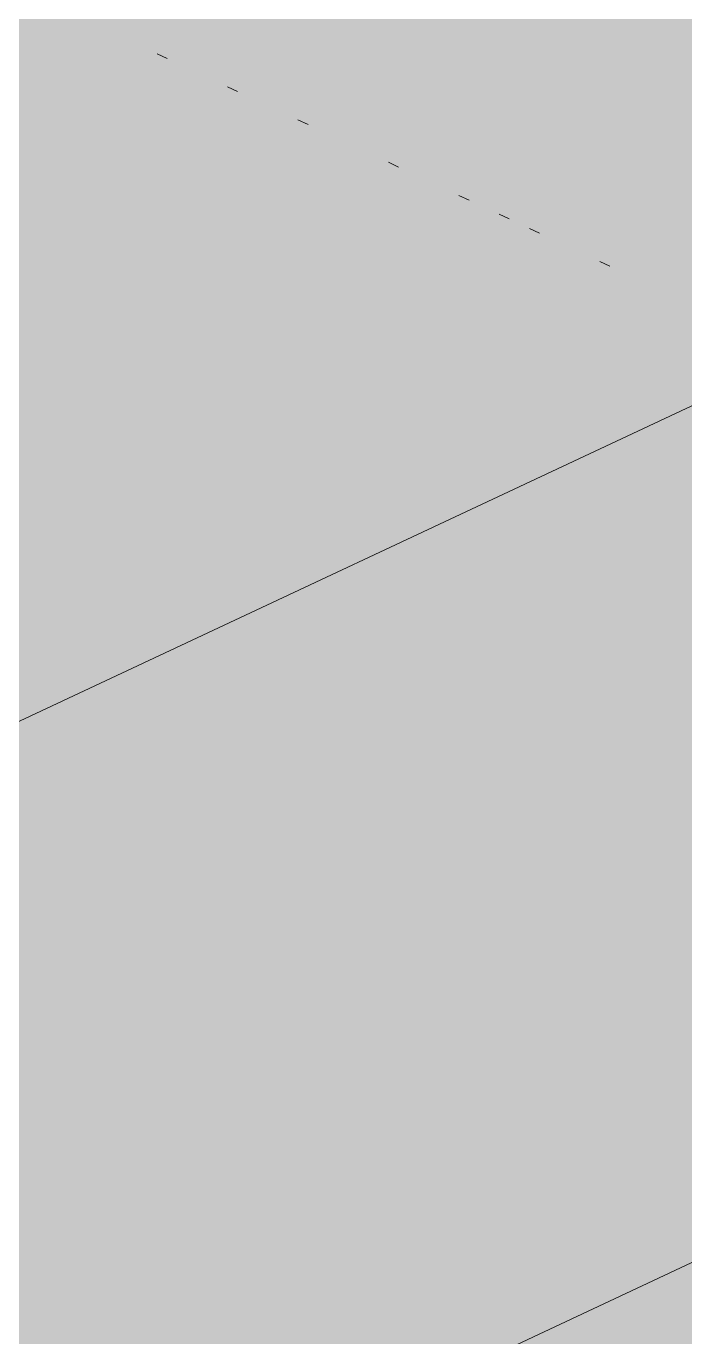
# Model space of a CAD drawing. Header units: millimetres. Extents: x 5 to 1315, y 5 to 292.
# Drawn here: x 1217.435 to 1219.93, y 85.265 to 90.233 of the extents above; entities that cross this region are included whole.
import ezdxf

# ---------------------------------------------------------------- set-up
doc = ezdxf.new("R2010")
doc.units = ezdxf.units.MM
doc.layers.add('EXISTING', color=7, linetype='Continuous')
doc.layers.add('IMAGES', color=7, linetype='Continuous')

# ---------------------------------------------------------------- blocks, each defined once
blk = doc.blocks.new('SHEET_03')
at = {"layer": 'EXISTING', "color": 250, "lineweight": 9}
for p, q in [((263.2288, 58.9151), (329.7311, 90.136)), ((317.9307, 90.1289), (317.9688, 90.111)), ((318.1975, 90.0036), (318.2357, 89.9857)), ((318.4644, 89.8783), (318.5025, 89.8604)), ((318.8075, 89.7173), (318.8456, 89.6994)), ((319.0744, 89.592), (319.1125, 89.5741)), ((319.2269, 89.5204), (319.265, 89.5025)), ((319.3413, 89.4667), (319.3794, 89.4488)), ((319.6081, 89.3414), (319.6463, 89.3235)), ((310.9569, 84.5696), (320.4349, 89.0192))]:
    blk.add_line(p, q, dxfattribs=at)
at = {"layer": 'IMAGES', "color": 7}
for points in [[(317.3764, 90.2302), (317.4727, 90.2302), (317.3764, 90.3266), (317.4727, 90.3266)], [(317.4727, 90.2302), (317.5691, 90.2302), (317.4727, 90.3266), (317.5691, 90.3266)], [(317.5691, 90.2302), (317.8582, 90.2302), (317.5691, 90.3266), (317.8582, 90.3266)], [(317.8582, 90.2302), (317.9545, 90.2302), (317.8582, 90.3266), (317.9545, 90.3266)], [(317.9545, 90.2302), (318.0509, 90.2302), (317.9545, 90.3266), (318.0509, 90.3266)], [(318.0509, 90.2302), (318.1473, 90.2302), (318.0509, 90.3266), (318.1473, 90.3266)], [(318.1473, 90.2302), (318.2436, 90.2302), (318.1473, 90.3266), (318.2436, 90.3266)], [(318.2436, 90.2302), (324.1218, 90.2302), (318.2436, 90.3266), (324.1218, 90.3266)], [(317.28, 90.1338), (317.4727, 90.1338), (317.28, 90.2302), (317.4727, 90.2302)], [(317.4727, 90.1338), (317.5691, 90.1338), (317.4727, 90.2302), (317.5691, 90.2302)], [(317.5691, 90.1338), (317.6655, 90.1338), (317.5691, 90.2302), (317.6655, 90.2302)], [(317.6655, 90.1338), (317.7618, 90.1338), (317.6655, 90.2302), (317.7618, 90.2302)], [(317.7618, 90.1338), (317.9545, 90.1338), (317.7618, 90.2302), (317.9545, 90.2302)], [(317.9545, 90.1338), (318.1473, 90.1338), (317.9545, 90.2302), (318.1473, 90.2302)], [(318.1473, 90.1338), (318.2436, 90.1338), (318.1473, 90.2302), (318.2436, 90.2302)], [(318.2436, 90.1338), (318.4364, 90.1338), (318.2436, 90.2302), (318.4364, 90.2302)], [(318.4364, 90.1338), (324.3145, 90.1338), (318.4364, 90.2302), (324.3145, 90.2302)], [(315.16, 90.0374), (317.4727, 90.0374), (315.16, 90.1338), (317.4727, 90.1338)], [(317.4727, 90.0374), (317.5691, 90.0374), (317.4727, 90.1338), (317.5691, 90.1338)], [(317.5691, 90.0374), (317.7618, 90.0374), (317.5691, 90.1338), (317.7618, 90.1338)], [(317.7618, 90.0374), (317.8582, 90.0374), (317.7618, 90.1338), (317.8582, 90.1338)], [(317.8582, 90.0374), (317.9545, 90.0374), (317.8582, 90.1338), (317.9545, 90.1338)], [(317.9545, 90.0374), (318.2436, 90.0374), (317.9545, 90.1338), (318.2436, 90.1338)], [(318.2436, 90.0374), (318.34, 90.0374), (318.2436, 90.1338), (318.34, 90.1338)], [(318.34, 90.0374), (318.4364, 90.0374), (318.34, 90.1338), (318.4364, 90.1338)], [(318.4364, 90.0374), (318.5327, 90.0374), (318.4364, 90.1338), (318.5327, 90.1338)], [(318.5327, 90.0374), (318.7255, 90.0374), (318.5327, 90.1338), (318.7255, 90.1338)], [(318.7255, 90.0374), (324.7, 90.0374), (318.7255, 90.1338), (324.7, 90.1338)], [(315.4491, 89.941), (317.7618, 89.941), (315.4491, 90.0374), (317.7618, 90.0374)], [(317.7618, 89.941), (317.8582, 89.941), (317.7618, 90.0374), (317.8582, 90.0374)], [(317.8582, 89.941), (317.9545, 89.941), (317.8582, 90.0374), (317.9545, 90.0374)], [(317.9545, 89.941), (318.0509, 89.941), (317.9545, 90.0374), (318.0509, 90.0374)], [(318.0509, 89.941), (318.1473, 89.941), (318.0509, 90.0374), (318.1473, 90.0374)], [(318.1473, 89.941), (318.4364, 89.941), (318.1473, 90.0374), (318.4364, 90.0374)], [(318.4364, 89.941), (318.5327, 89.941), (318.4364, 90.0374), (318.5327, 90.0374)], [(318.5327, 89.941), (318.6291, 89.941), (318.5327, 90.0374), (318.6291, 90.0374)], [(318.6291, 89.941), (318.7255, 89.941), (318.6291, 90.0374), (318.7255, 90.0374)], [(318.7255, 89.941), (318.8218, 89.941), (318.7255, 90.0374), (318.8218, 90.0374)], [(318.8218, 89.941), (318.9182, 89.941), (318.8218, 90.0374), (318.9182, 90.0374)], [(318.9182, 89.941), (324.7964, 89.941), (318.9182, 90.0374), (324.7964, 90.0374)], [(315.5455, 89.8446), (317.8582, 89.8446), (315.5455, 89.941), (317.8582, 89.941)], [(317.8582, 89.8446), (317.9545, 89.8446), (317.8582, 89.941), (317.9545, 89.941)], [(317.9545, 89.8446), (318.1473, 89.8446), (317.9545, 89.941), (318.1473, 89.941)], [(318.1473, 89.8446), (318.2436, 89.8446), (318.1473, 89.941), (318.2436, 89.941)], [(318.2436, 89.8446), (318.34, 89.8446), (318.2436, 89.941), (318.34, 89.941)], [(318.34, 89.8446), (318.6291, 89.8446), (318.34, 89.941), (318.6291, 89.941)], [(318.6291, 89.8446), (318.7255, 89.8446), (318.6291, 89.941), (318.7255, 89.941)], [(318.7255, 89.8446), (318.8218, 89.8446), (318.7255, 89.941), (318.8218, 89.941)], [(318.8218, 89.8446), (318.9182, 89.8446), (318.8218, 89.941), (318.9182, 89.941)], [(318.9182, 89.8446), (319.0145, 89.8446), (318.9182, 89.941), (319.0145, 89.941)], [(319.0145, 89.8446), (319.1109, 89.8446), (319.0145, 89.941), (319.1109, 89.941)], [(319.1109, 89.8446), (324.8927, 89.8446), (319.1109, 89.941), (324.8927, 89.941)], [(315.7382, 89.7482), (318.1473, 89.7482), (315.7382, 89.8446), (318.1473, 89.8446)], [(318.1473, 89.7482), (318.2436, 89.7482), (318.1473, 89.8446), (318.2436, 89.8446)], [(318.2436, 89.7482), (318.34, 89.7482), (318.2436, 89.8446), (318.34, 89.8446)], [(318.34, 89.7482), (318.4364, 89.7482), (318.34, 89.8446), (318.4364, 89.8446)], [(318.4364, 89.7482), (318.5327, 89.7482), (318.4364, 89.8446), (318.5327, 89.8446)], [(318.5327, 89.7482), (318.6291, 89.7482), (318.5327, 89.8446), (318.6291, 89.8446)], [(318.6291, 89.7482), (318.8218, 89.7482), (318.6291, 89.8446), (318.8218, 89.8446)], [(318.8218, 89.7482), (318.9182, 89.7482), (318.8218, 89.8446), (318.9182, 89.8446)], [(318.9182, 89.7482), (319.0145, 89.7482), (318.9182, 89.8446), (319.0145, 89.8446)], [(319.0145, 89.7482), (319.1109, 89.7482), (319.0145, 89.8446), (319.1109, 89.8446)], [(319.1109, 89.7482), (319.3036, 89.7482), (319.1109, 89.8446), (319.3036, 89.8446)], [(319.3036, 89.7482), (319.4, 89.7482), (319.3036, 89.8446), (319.4, 89.8446)], [(319.4, 89.7482), (325.3745, 89.7482), (319.4, 89.8446), (325.3745, 89.8446)], [(316.0273, 89.6518), (318.2436, 89.6518), (316.0273, 89.7482), (318.2436, 89.7482)], [(318.2436, 89.6518), (318.34, 89.6518), (318.2436, 89.7482), (318.34, 89.7482)], [(318.34, 89.6518), (318.4364, 89.6518), (318.34, 89.7482), (318.4364, 89.7482)], [(318.4364, 89.6518), (318.6291, 89.6518), (318.4364, 89.7482), (318.6291, 89.7482)], [(318.6291, 89.6518), (318.7255, 89.6518), (318.6291, 89.7482), (318.7255, 89.7482)], [(318.7255, 89.6518), (318.8218, 89.6518), (318.7255, 89.7482), (318.8218, 89.7482)], [(318.8218, 89.6518), (319.1109, 89.6518), (318.8218, 89.7482), (319.1109, 89.7482)], [(319.1109, 89.6518), (319.3036, 89.6518), (319.1109, 89.7482), (319.3036, 89.7482)], [(319.3036, 89.6518), (319.4, 89.6518), (319.3036, 89.7482), (319.4, 89.7482)], [(319.4, 89.6518), (319.4964, 89.6518), (319.4, 89.7482), (319.4964, 89.7482)], [(319.4964, 89.6518), (325.4709, 89.6518), (319.4964, 89.7482), (325.4709, 89.7482)], [(316.22, 89.5554), (318.6291, 89.5554), (316.22, 89.6518), (318.6291, 89.6518)], [(318.6291, 89.5554), (318.7255, 89.5554), (318.6291, 89.6518), (318.7255, 89.6518)], [(318.7255, 89.5554), (318.8218, 89.5554), (318.7255, 89.6518), (318.8218, 89.6518)], [(318.8218, 89.5554), (318.9182, 89.5554), (318.8218, 89.6518), (318.9182, 89.6518)], [(318.9182, 89.5554), (319.3036, 89.5554), (318.9182, 89.6518), (319.3036, 89.6518)], [(319.3036, 89.5554), (319.4, 89.5554), (319.3036, 89.6518), (319.4, 89.6518)], [(319.4, 89.5554), (319.4964, 89.5554), (319.4, 89.6518), (319.4964, 89.6518)], [(319.4964, 89.5554), (319.5927, 89.5554), (319.4964, 89.6518), (319.5927, 89.6518)], [(319.5927, 89.5554), (319.6891, 89.5554), (319.5927, 89.6518), (319.6891, 89.6518)], [(319.6891, 89.5554), (319.7855, 89.5554), (319.6891, 89.6518), (319.7855, 89.6518)], [(319.7855, 89.5554), (325.9527, 89.5554), (319.7855, 89.6518), (325.9527, 89.6518)], [(316.3164, 89.4589), (318.7255, 89.4589), (316.3164, 89.5554), (318.7255, 89.5554)], [(318.7255, 89.4589), (318.9182, 89.4589), (318.7255, 89.5554), (318.9182, 89.5554)], [(318.9182, 89.4589), (319.0145, 89.4589), (318.9182, 89.5554), (319.0145, 89.5554)], [(319.0145, 89.4589), (319.1109, 89.4589), (319.0145, 89.5554), (319.1109, 89.5554)], [(319.1109, 89.4589), (319.2073, 89.4589), (319.1109, 89.5554), (319.2073, 89.5554)], [(319.2073, 89.4589), (319.4964, 89.4589), (319.2073, 89.5554), (319.4964, 89.5554)], [(319.4964, 89.4589), (319.5927, 89.4589), (319.4964, 89.5554), (319.5927, 89.5554)], [(319.5927, 89.4589), (319.6891, 89.4589), (319.5927, 89.5554), (319.6891, 89.5554)], [(319.6891, 89.4589), (319.7855, 89.4589), (319.6891, 89.5554), (319.7855, 89.5554)], [(319.7855, 89.4589), (319.8818, 89.4589), (319.7855, 89.5554), (319.8818, 89.5554)], [(319.8818, 89.4589), (325.8564, 89.4589), (319.8818, 89.5554), (325.8564, 89.5554)], [(316.7018, 89.3625), (318.9182, 89.3625), (316.7018, 89.4589), (318.9182, 89.4589)], [(318.9182, 89.3625), (319.0145, 89.3625), (318.9182, 89.4589), (319.0145, 89.4589)], [(319.0145, 89.3625), (319.1109, 89.3625), (319.0145, 89.4589), (319.1109, 89.4589)], [(319.1109, 89.3625), (319.2073, 89.3625), (319.1109, 89.4589), (319.2073, 89.4589)], [(319.2073, 89.3625), (319.3036, 89.3625), (319.2073, 89.4589), (319.3036, 89.4589)], [(319.3036, 89.3625), (319.4, 89.3625), (319.3036, 89.4589), (319.4, 89.4589)], [(319.4, 89.3625), (319.6891, 89.3625), (319.4, 89.4589), (319.6891, 89.4589)], [(319.6891, 89.3625), (319.7855, 89.3625), (319.6891, 89.4589), (319.7855, 89.4589)], [(319.7855, 89.3625), (319.8818, 89.3625), (319.7855, 89.4589), (319.8818, 89.4589)], [(319.8818, 89.3625), (320.0745, 89.3625), (319.8818, 89.4589), (320.0745, 89.4589)], [(316.7018, 89.2661), (319.1109, 89.2661), (316.7018, 89.3625), (319.1109, 89.3625)], [(319.1109, 89.2661), (319.3036, 89.2661), (319.1109, 89.3625), (319.3036, 89.3625)], [(319.3036, 89.2661), (319.4, 89.2661), (319.3036, 89.3625), (319.4, 89.3625)], [(319.4, 89.2661), (319.4964, 89.2661), (319.4, 89.3625), (319.4964, 89.3625)], [(319.4964, 89.2661), (319.5927, 89.2661), (319.4964, 89.3625), (319.5927, 89.3625)], [(319.5927, 89.2661), (319.8818, 89.2661), (319.5927, 89.3625), (319.8818, 89.3625)], [(319.8818, 89.2661), (319.9782, 89.2661), (319.8818, 89.3625), (319.9782, 89.3625)], [(317.0873, 89.1697), (319.3036, 89.1697), (317.0873, 89.2661), (319.3036, 89.2661)], [(319.3036, 89.1697), (319.4964, 89.1697), (319.3036, 89.2661), (319.4964, 89.2661)], [(319.4964, 89.1697), (319.5927, 89.1697), (319.4964, 89.2661), (319.5927, 89.2661)], [(319.5927, 89.1697), (319.7855, 89.1697), (319.5927, 89.2661), (319.7855, 89.2661)], [(319.7855, 89.1697), (320.0745, 89.1697), (319.7855, 89.2661), (320.0745, 89.2661)], [(317.3764, 89.0733), (319.4964, 89.0733), (317.3764, 89.1697), (319.4964, 89.1697)], [(319.4964, 89.0733), (319.5927, 89.0733), (319.4964, 89.1697), (319.5927, 89.1697)], [(319.5927, 89.0733), (319.7855, 89.0733), (319.5927, 89.1697), (319.7855, 89.1697)], [(319.7855, 89.0733), (319.8818, 89.0733), (319.7855, 89.1697), (319.8818, 89.1697)], [(319.8818, 89.0733), (319.9782, 89.0733), (319.8818, 89.1697), (319.9782, 89.1697)], [(317.3764, 88.8805), (317.4727, 88.8805), (317.3764, 89.0733), (317.4727, 89.0733)], [(317.4727, 88.9769), (319.7855, 88.9769), (317.4727, 89.0733), (319.7855, 89.0733)], [(319.7855, 88.9769), (319.8818, 88.9769), (319.7855, 89.0733), (319.8818, 89.0733)], [(319.8818, 88.9769), (319.9782, 88.9769), (319.8818, 89.0733), (319.9782, 89.0733)], [(317.4727, 88.8805), (319.5927, 88.8805), (317.4727, 88.9769), (319.5927, 88.9769)], [(319.5927, 88.8805), (319.7855, 88.8805), (319.5927, 88.9769), (319.7855, 88.9769)], [(319.7855, 88.8805), (319.8818, 88.8805), (319.7855, 88.9769), (319.8818, 88.9769)], [(319.8818, 88.8805), (319.9782, 88.8805), (319.8818, 88.9769), (319.9782, 88.9769)], [(317.3764, 88.7841), (317.7618, 88.7841), (317.3764, 88.8805), (317.7618, 88.8805)], [(317.7618, 88.7841), (317.8582, 88.7841), (317.7618, 88.8805), (317.8582, 88.8805)], [(317.8582, 88.7841), (319.4964, 88.7841), (317.8582, 88.8805), (319.4964, 88.8805)], [(319.4964, 88.7841), (319.5927, 88.7841), (319.4964, 88.8805), (319.5927, 88.8805)], [(319.5927, 88.7841), (319.6891, 88.7841), (319.5927, 88.8805), (319.6891, 88.8805)], [(319.6891, 88.7841), (319.7855, 88.7841), (319.6891, 88.8805), (319.7855, 88.8805)], [(319.7855, 88.7841), (319.8818, 88.7841), (319.7855, 88.8805), (319.8818, 88.8805)], [(319.8818, 88.7841), (320.0745, 88.7841), (319.8818, 88.8805), (320.0745, 88.8805)], [(314.7745, 88.6877), (317.6655, 88.6877), (314.7745, 88.7841), (317.6655, 88.7841)], [(317.6655, 88.5913), (317.7618, 88.5913), (317.6655, 88.7841), (317.7618, 88.7841)], [(317.7618, 88.6877), (317.8582, 88.6877), (317.7618, 88.7841), (317.8582, 88.7841)], [(317.8582, 88.6877), (317.9545, 88.6877), (317.8582, 88.7841), (317.9545, 88.7841)], [(317.9545, 88.6877), (319.2073, 88.6877), (317.9545, 88.7841), (319.2073, 88.7841)], [(319.2073, 88.6877), (319.4964, 88.6877), (319.2073, 88.7841), (319.4964, 88.7841)], [(319.4964, 88.6877), (319.5927, 88.6877), (319.4964, 88.7841), (319.5927, 88.7841)], [(319.5927, 88.6877), (319.6891, 88.6877), (319.5927, 88.7841), (319.6891, 88.7841)], [(319.6891, 88.6877), (319.9782, 88.6877), (319.6891, 88.7841), (319.9782, 88.7841)], [(314.9673, 88.5913), (317.6655, 88.5913), (314.9673, 88.6877), (317.6655, 88.6877)], [(317.7618, 88.5913), (317.8582, 88.5913), (317.7618, 88.6877), (317.8582, 88.6877)], [(317.8582, 88.5913), (319.0145, 88.5913), (317.8582, 88.6877), (319.0145, 88.6877)], [(319.0145, 88.5913), (319.2073, 88.5913), (319.0145, 88.6877), (319.2073, 88.6877)], [(319.2073, 88.5913), (319.3036, 88.5913), (319.2073, 88.6877), (319.3036, 88.6877)], [(319.3036, 88.5913), (319.4, 88.5913), (319.3036, 88.6877), (319.4, 88.6877)], [(319.4, 88.5913), (319.4964, 88.5913), (319.4, 88.6877), (319.4964, 88.6877)], [(319.4964, 88.5913), (319.6891, 88.5913), (319.4964, 88.6877), (319.6891, 88.6877)], [(319.6891, 88.5913), (319.8818, 88.5913), (319.6891, 88.6877), (319.8818, 88.6877)], [(319.8818, 88.5913), (319.9782, 88.5913), (319.8818, 88.6877), (319.9782, 88.6877)], [(315.0636, 88.4949), (317.7618, 88.4949), (315.0636, 88.5913), (317.7618, 88.5913)], [(317.7618, 88.4949), (317.8582, 88.4949), (317.7618, 88.5913), (317.8582, 88.5913)], [(317.8582, 88.4949), (318.34, 88.4949), (317.8582, 88.5913), (318.34, 88.5913)], [(318.34, 88.4949), (318.4364, 88.4949), (318.34, 88.5913), (318.4364, 88.5913)], [(318.4364, 88.4949), (318.7255, 88.4949), (318.4364, 88.5913), (318.7255, 88.5913)], [(318.7255, 88.4949), (318.8218, 88.4949), (318.7255, 88.5913), (318.8218, 88.5913)], [(318.8218, 88.4949), (319.0145, 88.4949), (318.8218, 88.5913), (319.0145, 88.5913)], [(319.0145, 88.4949), (319.2073, 88.4949), (319.0145, 88.5913), (319.2073, 88.5913)], [(319.2073, 88.4949), (319.3036, 88.4949), (319.2073, 88.5913), (319.3036, 88.5913)], [(319.3036, 88.4949), (319.4964, 88.4949), (319.3036, 88.5913), (319.4964, 88.5913)], [(319.4964, 88.4949), (319.5927, 88.4949), (319.4964, 88.5913), (319.5927, 88.5913)], [(319.5927, 88.4949), (319.6891, 88.4949), (319.5927, 88.5913), (319.6891, 88.5913)], [(319.6891, 88.4949), (319.7855, 88.4949), (319.6891, 88.5913), (319.7855, 88.5913)], [(319.7855, 88.4949), (319.9782, 88.4949), (319.7855, 88.5913), (319.9782, 88.5913)], [(315.2564, 88.3985), (318.2436, 88.3985), (315.2564, 88.4949), (318.2436, 88.4949)], [(318.2436, 88.3985), (318.34, 88.3985), (318.2436, 88.4949), (318.34, 88.4949)], [(318.34, 88.3985), (318.4364, 88.3985), (318.34, 88.4949), (318.4364, 88.4949)], [(318.4364, 88.3985), (318.5327, 88.3985), (318.4364, 88.4949), (318.5327, 88.4949)], [(318.5327, 88.3985), (318.6291, 88.3985), (318.5327, 88.4949), (318.6291, 88.4949)], [(318.6291, 88.3985), (318.7255, 88.3985), (318.6291, 88.4949), (318.7255, 88.4949)], [(318.7255, 88.3985), (318.8218, 88.3985), (318.7255, 88.4949), (318.8218, 88.4949)], [(318.8218, 88.3985), (318.9182, 88.3985), (318.8218, 88.4949), (318.9182, 88.4949)], [(318.9182, 88.3985), (319.0145, 88.3985), (318.9182, 88.4949), (319.0145, 88.4949)], [(319.0145, 88.3985), (319.3036, 88.3985), (319.0145, 88.4949), (319.3036, 88.4949)], [(319.3036, 88.3985), (319.4, 88.3985), (319.3036, 88.4949), (319.4, 88.4949)], [(319.4, 88.3985), (319.4964, 88.3985), (319.4, 88.4949), (319.4964, 88.4949)], [(319.4964, 88.3985), (319.5927, 88.3985), (319.4964, 88.4949), (319.5927, 88.4949)], [(319.5927, 88.3985), (319.6891, 88.3985), (319.5927, 88.4949), (319.6891, 88.4949)], [(319.6891, 88.3985), (319.7855, 88.3985), (319.6891, 88.4949), (319.7855, 88.4949)], [(319.7855, 88.3985), (321.3273, 88.3985), (319.7855, 88.4949), (321.3273, 88.4949)], [(315.3527, 88.3021), (318.4364, 88.3021), (315.3527, 88.3985), (318.4364, 88.3985)], [(318.4364, 88.3021), (318.6291, 88.3021), (318.4364, 88.3985), (318.6291, 88.3985)], [(318.6291, 88.3021), (318.7255, 88.3021), (318.6291, 88.3985), (318.7255, 88.3985)], [(318.7255, 88.3021), (318.8218, 88.3021), (318.7255, 88.3985), (318.8218, 88.3985)], [(318.8218, 88.3021), (319.1109, 88.3021), (318.8218, 88.3985), (319.1109, 88.3985)], [(319.1109, 88.3021), (319.2073, 88.3021), (319.1109, 88.3985), (319.2073, 88.3985)], [(319.2073, 88.3021), (319.3036, 88.3021), (319.2073, 88.3985), (319.3036, 88.3985)], [(319.3036, 88.3021), (319.4, 88.3021), (319.3036, 88.3985), (319.4, 88.3985)], [(319.4, 88.3021), (319.5927, 88.3021), (319.4, 88.3985), (319.5927, 88.3985)], [(319.5927, 88.3021), (321.4236, 88.3021), (319.5927, 88.3985), (321.4236, 88.3985)], [(315.4491, 88.2057), (318.2436, 88.2057), (315.4491, 88.3021), (318.2436, 88.3021)], [(318.2436, 88.2057), (318.34, 88.2057), (318.2436, 88.3021), (318.34, 88.3021)], [(318.34, 88.2057), (318.4364, 88.2057), (318.34, 88.3021), (318.4364, 88.3021)], [(318.4364, 88.2057), (318.5327, 88.2057), (318.4364, 88.3021), (318.5327, 88.3021)], [(318.5327, 88.2057), (318.6291, 88.2057), (318.5327, 88.3021), (318.6291, 88.3021)], [(318.6291, 88.2057), (319.0145, 88.2057), (318.6291, 88.3021), (319.0145, 88.3021)], [(319.0145, 88.2057), (319.1109, 88.2057), (319.0145, 88.3021), (319.1109, 88.3021)], [(319.1109, 88.2057), (319.2073, 88.2057), (319.1109, 88.3021), (319.2073, 88.3021)], [(319.2073, 88.2057), (319.3036, 88.2057), (319.2073, 88.3021), (319.3036, 88.3021)], [(319.3036, 88.2057), (319.4, 88.2057), (319.3036, 88.3021), (319.4, 88.3021)], [(319.4, 88.2057), (322.0018, 88.2057), (319.4, 88.3021), (322.0018, 88.3021)], [(315.6418, 88.1093), (318.0509, 88.1093), (315.6418, 88.2057), (318.0509, 88.2057)], [(318.0509, 88.1093), (318.2436, 88.1093), (318.0509, 88.2057), (318.2436, 88.2057)], [(318.2436, 88.1093), (318.34, 88.1093), (318.2436, 88.2057), (318.34, 88.2057)], [(318.34, 88.1093), (318.4364, 88.1093), (318.34, 88.2057), (318.4364, 88.2057)], [(318.4364, 88.1093), (318.7255, 88.1093), (318.4364, 88.2057), (318.7255, 88.2057)], [(318.7255, 88.1093), (318.8218, 88.1093), (318.7255, 88.2057), (318.8218, 88.2057)], [(318.8218, 88.1093), (318.9182, 88.1093), (318.8218, 88.2057), (318.9182, 88.2057)], [(318.9182, 88.1093), (319.0145, 88.1093), (318.9182, 88.2057), (319.0145, 88.2057)], [(319.0145, 88.0129), (319.1109, 88.0129), (319.0145, 88.2057), (319.1109, 88.2057)], [(319.1109, 88.1093), (319.2073, 88.1093), (319.1109, 88.2057), (319.2073, 88.2057)], [(319.2073, 88.1093), (321.9055, 88.1093), (319.2073, 88.2057), (321.9055, 88.2057)], [(315.7382, 88.0129), (317.7618, 88.0129), (315.7382, 88.1093), (317.7618, 88.1093)], [(317.7618, 88.0129), (317.8582, 88.0129), (317.7618, 88.1093), (317.8582, 88.1093)], [(317.8582, 88.0129), (317.9545, 88.0129), (317.8582, 88.1093), (317.9545, 88.1093)], [(317.9545, 88.0129), (318.0509, 88.0129), (317.9545, 88.1093), (318.0509, 88.1093)], [(318.0509, 88.0129), (318.1473, 88.0129), (318.0509, 88.1093), (318.1473, 88.1093)], [(318.1473, 88.0129), (318.2436, 88.0129), (318.1473, 88.1093), (318.2436, 88.1093)], [(318.2436, 88.0129), (318.5327, 88.0129), (318.2436, 88.1093), (318.5327, 88.1093)], [(318.5327, 88.0129), (318.6291, 88.0129), (318.5327, 88.1093), (318.6291, 88.1093)], [(318.6291, 88.0129), (318.7255, 88.0129), (318.6291, 88.1093), (318.7255, 88.1093)], [(318.7255, 88.0129), (318.8218, 88.0129), (318.7255, 88.1093), (318.8218, 88.1093)], [(318.8218, 88.0129), (319.0145, 88.0129), (318.8218, 88.1093), (319.0145, 88.1093)], [(319.1109, 88.0129), (319.2073, 88.0129), (319.1109, 88.1093), (319.2073, 88.1093)], [(319.2073, 88.0129), (319.4964, 88.0129), (319.2073, 88.1093), (319.4964, 88.1093)], [(319.4964, 88.0129), (319.5927, 88.0129), (319.4964, 88.1093), (319.5927, 88.1093)], [(319.5927, 88.0129), (322.0018, 88.0129), (319.5927, 88.1093), (322.0018, 88.1093)], [(315.7382, 87.9165), (317.5691, 87.9165), (315.7382, 88.0129), (317.5691, 88.0129)], [(317.5691, 87.9165), (317.7618, 87.9165), (317.5691, 88.0129), (317.7618, 88.0129)], [(317.7618, 87.9165), (317.8582, 87.9165), (317.7618, 88.0129), (317.8582, 88.0129)], [(317.8582, 87.9165), (317.9545, 87.9165), (317.8582, 88.0129), (317.9545, 88.0129)], [(317.9545, 87.9165), (318.2436, 87.9165), (317.9545, 88.0129), (318.2436, 88.0129)], [(318.2436, 87.9165), (318.34, 87.9165), (318.2436, 88.0129), (318.34, 88.0129)], [(318.34, 87.9165), (318.4364, 87.9165), (318.34, 88.0129), (318.4364, 88.0129)], [(318.4364, 87.9165), (318.5327, 87.9165), (318.4364, 88.0129), (318.5327, 88.0129)], [(318.5327, 87.9165), (318.6291, 87.9165), (318.5327, 88.0129), (318.6291, 88.0129)], [(318.6291, 87.9165), (318.8218, 87.9165), (318.6291, 88.0129), (318.8218, 88.0129)], [(318.8218, 87.9165), (319.0145, 87.9165), (318.8218, 88.0129), (319.0145, 88.0129)], [(319.0145, 87.9165), (319.1109, 87.9165), (319.0145, 88.0129), (319.1109, 88.0129)], [(319.1109, 87.9165), (319.4964, 87.9165), (319.1109, 88.0129), (319.4964, 88.0129)], [(319.4964, 87.9165), (319.5927, 87.9165), (319.4964, 88.0129), (319.5927, 88.0129)], [(319.5927, 87.9165), (319.7855, 87.9165), (319.5927, 88.0129), (319.7855, 88.0129)], [(319.7855, 87.9165), (322.1945, 87.9165), (319.7855, 88.0129), (322.1945, 88.0129)], [(317.3764, 87.8201), (317.5691, 87.8201), (317.3764, 87.9165), (317.5691, 87.9165)], [(317.5691, 87.8201), (317.6655, 87.8201), (317.5691, 87.9165), (317.6655, 87.9165)], [(317.6655, 87.8201), (317.7618, 87.8201), (317.6655, 87.9165), (317.7618, 87.9165)], [(317.7618, 87.8201), (318.1473, 87.8201), (317.7618, 87.9165), (318.1473, 87.9165)], [(318.1473, 87.8201), (318.2436, 87.8201), (318.1473, 87.9165), (318.2436, 87.9165)], [(318.2436, 87.8201), (318.34, 87.8201), (318.2436, 87.9165), (318.34, 87.9165)], [(318.34, 87.8201), (318.4364, 87.8201), (318.34, 87.9165), (318.4364, 87.9165)], [(318.4364, 87.8201), (318.5327, 87.8201), (318.4364, 87.9165), (318.5327, 87.9165)], [(318.5327, 87.8201), (319.4964, 87.8201), (318.5327, 87.9165), (319.4964, 87.9165)], [(319.4964, 87.8201), (319.5927, 87.8201), (319.4964, 87.9165), (319.5927, 87.9165)], [(319.5927, 87.8201), (319.7855, 87.8201), (319.5927, 87.9165), (319.7855, 87.9165)], [(319.7855, 87.8201), (319.8818, 87.8201), (319.7855, 87.9165), (319.8818, 87.9165)], [(319.8818, 87.8201), (322.4836, 87.8201), (319.8818, 87.9165), (322.4836, 87.9165)], [(317.3764, 87.7237), (317.4727, 87.7237), (317.3764, 87.8201), (317.4727, 87.8201)], [(317.4727, 87.7237), (317.5691, 87.7237), (317.4727, 87.8201), (317.5691, 87.8201)], [(317.5691, 87.7237), (317.8582, 87.7237), (317.5691, 87.8201), (317.8582, 87.8201)], [(317.8582, 87.7237), (317.9545, 87.7237), (317.8582, 87.8201), (317.9545, 87.8201)], [(317.9545, 87.7237), (318.0509, 87.7237), (317.9545, 87.8201), (318.0509, 87.8201)], [(318.0509, 87.7237), (318.1473, 87.7237), (318.0509, 87.8201), (318.1473, 87.8201)], [(318.1473, 87.6273), (318.2436, 87.6273), (318.1473, 87.8201), (318.2436, 87.8201)], [(318.2436, 87.7237), (318.34, 87.7237), (318.2436, 87.8201), (318.34, 87.8201)], [(318.34, 87.7237), (319.4964, 87.7237), (318.34, 87.8201), (319.4964, 87.8201)], [(319.4964, 87.7237), (319.5927, 87.7237), (319.4964, 87.8201), (319.5927, 87.8201)], [(319.5927, 87.7237), (319.7855, 87.7237), (319.5927, 87.8201), (319.7855, 87.8201)], [(319.7855, 87.7237), (319.8818, 87.7237), (319.7855, 87.8201), (319.8818, 87.8201)], [(319.8818, 87.7237), (319.9782, 87.7237), (319.8818, 87.8201), (319.9782, 87.8201)], [(317.3764, 87.6273), (317.7618, 87.6273), (317.3764, 87.7237), (317.7618, 87.7237)], [(317.7618, 87.6273), (317.8582, 87.6273), (317.7618, 87.7237), (317.8582, 87.7237)], [(317.8582, 87.6273), (317.9545, 87.6273), (317.8582, 87.7237), (317.9545, 87.7237)], [(317.9545, 87.6273), (318.1473, 87.6273), (317.9545, 87.7237), (318.1473, 87.7237)], [(318.2436, 87.6273), (319.5927, 87.6273), (318.2436, 87.7237), (319.5927, 87.7237)], [(319.5927, 87.6273), (319.7855, 87.6273), (319.5927, 87.7237), (319.7855, 87.7237)], [(319.7855, 87.6273), (319.8818, 87.6273), (319.7855, 87.7237), (319.8818, 87.7237)], [(319.8818, 87.5309), (319.9782, 87.5309), (319.8818, 87.7237), (319.9782, 87.7237)], [(317.28, 87.5309), (317.4727, 87.5309), (317.28, 87.6273), (317.4727, 87.6273)], [(317.4727, 87.5309), (317.5691, 87.5309), (317.4727, 87.6273), (317.5691, 87.6273)], [(317.5691, 87.5309), (317.6655, 87.5309), (317.5691, 87.6273), (317.6655, 87.6273)], [(317.6655, 87.5309), (317.7618, 87.5309), (317.6655, 87.6273), (317.7618, 87.6273)], [(317.7618, 87.5309), (317.9545, 87.5309), (317.7618, 87.6273), (317.9545, 87.6273)], [(317.9545, 87.5309), (319.8818, 87.5309), (317.9545, 87.6273), (319.8818, 87.6273)], [(317.3764, 87.4345), (317.4727, 87.4345), (317.3764, 87.5309), (317.4727, 87.5309)], [(317.4727, 87.4345), (317.5691, 87.4345), (317.4727, 87.5309), (317.5691, 87.5309)], [(317.5691, 87.4345), (317.6655, 87.4345), (317.5691, 87.5309), (317.6655, 87.5309)], [(317.6655, 87.4345), (317.7618, 87.4345), (317.6655, 87.5309), (317.7618, 87.5309)], [(317.7618, 87.4345), (319.9782, 87.4345), (317.7618, 87.5309), (319.9782, 87.5309)], [(317.3764, 87.3381), (317.4727, 87.3381), (317.3764, 87.4345), (317.4727, 87.4345)], [(317.4727, 87.3381), (320.5564, 87.3381), (317.4727, 87.4345), (320.5564, 87.4345)], [(317.3764, 87.2417), (320.5564, 87.2417), (317.3764, 87.3381), (320.5564, 87.3381)], [(317.0873, 87.1453), (320.7491, 87.1453), (317.0873, 87.2417), (320.7491, 87.2417)], [(316.8945, 87.0489), (321.0382, 87.0489), (316.8945, 87.1453), (321.0382, 87.1453)], [(316.7982, 86.9525), (321.0382, 86.9525), (316.7982, 87.0489), (321.0382, 87.0489)], [(316.5091, 86.8561), (320.6527, 86.8561), (316.5091, 86.9525), (320.6527, 86.9525)], [(316.3164, 86.7597), (320.46, 86.7597), (316.3164, 86.8561), (320.46, 86.8561)], [(316.0273, 86.6633), (320.3636, 86.6633), (316.0273, 86.7597), (320.3636, 86.7597)], [(315.9309, 86.5669), (320.0745, 86.5669), (315.9309, 86.6633), (320.0745, 86.6633)], [(315.8345, 86.4705), (319.9782, 86.4705), (315.8345, 86.5669), (319.9782, 86.5669)], [(316.22, 86.3741), (319.7855, 86.3741), (316.22, 86.4705), (319.7855, 86.4705)], [(319.7855, 86.3741), (319.9782, 86.3741), (319.7855, 86.4705), (319.9782, 86.4705)], [(316.3164, 86.2777), (319.3036, 86.2777), (316.3164, 86.3741), (319.3036, 86.3741)], [(319.3036, 86.2777), (319.4964, 86.2777), (319.3036, 86.3741), (319.4964, 86.3741)], [(319.4964, 86.2777), (319.5927, 86.2777), (319.4964, 86.3741), (319.5927, 86.3741)], [(319.5927, 86.2777), (319.6891, 86.2777), (319.5927, 86.3741), (319.6891, 86.3741)], [(319.6891, 86.2777), (319.7855, 86.2777), (319.6891, 86.3741), (319.7855, 86.3741)], [(319.7855, 86.2777), (319.8818, 86.2777), (319.7855, 86.3741), (319.8818, 86.3741)], [(319.8818, 86.2777), (320.1709, 86.2777), (319.8818, 86.3741), (320.1709, 86.3741)], [(316.4127, 86.1813), (319.3036, 86.1813), (316.4127, 86.2777), (319.3036, 86.2777)], [(319.3036, 86.1813), (319.4964, 86.1813), (319.3036, 86.2777), (319.4964, 86.2777)], [(319.4964, 86.1813), (319.5927, 86.1813), (319.4964, 86.2777), (319.5927, 86.2777)], [(319.5927, 86.1813), (319.6891, 86.1813), (319.5927, 86.2777), (319.6891, 86.2777)], [(319.6891, 86.1813), (319.7855, 86.1813), (319.6891, 86.2777), (319.7855, 86.2777)], [(319.7855, 86.1813), (321.0382, 86.1813), (319.7855, 86.2777), (321.0382, 86.2777)], [(316.7982, 86.0849), (319.1109, 86.0849), (316.7982, 86.1813), (319.1109, 86.1813)], [(319.1109, 86.0849), (319.2073, 86.0849), (319.1109, 86.1813), (319.2073, 86.1813)], [(319.2073, 86.0849), (319.3036, 86.0849), (319.2073, 86.1813), (319.3036, 86.1813)], [(319.3036, 86.0849), (319.4, 86.0849), (319.3036, 86.1813), (319.4, 86.1813)], [(319.4, 86.0849), (319.4964, 86.0849), (319.4, 86.1813), (319.4964, 86.1813)], [(319.4964, 86.0849), (319.5927, 86.0849), (319.4964, 86.1813), (319.5927, 86.1813)], [(319.5927, 86.0849), (320.8455, 86.0849), (319.5927, 86.1813), (320.8455, 86.1813)], [(316.8945, 85.9885), (318.8218, 85.9885), (316.8945, 86.0849), (318.8218, 86.0849)], [(318.8218, 85.9885), (318.9182, 85.9885), (318.8218, 86.0849), (318.9182, 86.0849)], [(318.9182, 85.9885), (319.0145, 85.9885), (318.9182, 86.0849), (319.0145, 86.0849)], [(319.0145, 85.9885), (319.1109, 85.9885), (319.0145, 86.0849), (319.1109, 86.0849)], [(319.1109, 85.9885), (319.2073, 85.9885), (319.1109, 86.0849), (319.2073, 86.0849)], [(319.2073, 85.9885), (319.3036, 85.9885), (319.2073, 86.0849), (319.3036, 86.0849)], [(319.3036, 85.9885), (319.4964, 85.9885), (319.3036, 86.0849), (319.4964, 86.0849)], [(319.4964, 85.9885), (320.6527, 85.9885), (319.4964, 86.0849), (320.6527, 86.0849)], [(316.9909, 85.8921), (318.7255, 85.8921), (316.9909, 85.9885), (318.7255, 85.9885)], [(318.7255, 85.8921), (318.8218, 85.8921), (318.7255, 85.9885), (318.8218, 85.9885)], [(318.8218, 85.7957), (318.9182, 85.7957), (318.8218, 85.9885), (318.9182, 85.9885)], [(318.9182, 85.8921), (319.0145, 85.8921), (318.9182, 85.9885), (319.0145, 85.9885)], [(319.0145, 85.8921), (319.1109, 85.8921), (319.0145, 85.9885), (319.1109, 85.9885)], [(319.1109, 85.8921), (319.2073, 85.8921), (319.1109, 85.9885), (319.2073, 85.9885)], [(319.2073, 85.8921), (320.46, 85.8921), (319.2073, 85.9885), (320.46, 85.9885)], [(317.3764, 85.7957), (317.4727, 85.7957), (317.3764, 85.8921), (317.4727, 85.8921)], [(317.4727, 85.7957), (318.6291, 85.7957), (317.4727, 85.8921), (318.6291, 85.8921)], [(318.6291, 85.7957), (318.8218, 85.7957), (318.6291, 85.8921), (318.8218, 85.8921)], [(318.9182, 85.7957), (319.0145, 85.7957), (318.9182, 85.8921), (319.0145, 85.8921)], [(319.0145, 85.7957), (320.2673, 85.7957), (319.0145, 85.8921), (320.2673, 85.8921)], [(317.3764, 85.6029), (317.4727, 85.6029), (317.3764, 85.7957), (317.4727, 85.7957)], [(317.4727, 85.6993), (317.5691, 85.6993), (317.4727, 85.7957), (317.5691, 85.7957)], [(317.5691, 85.6993), (318.1473, 85.6993), (317.5691, 85.7957), (318.1473, 85.7957)], [(318.1473, 85.6993), (318.2436, 85.6993), (318.1473, 85.7957), (318.2436, 85.7957)], [(318.2436, 85.6993), (318.4364, 85.6993), (318.2436, 85.7957), (318.4364, 85.7957)], [(318.4364, 85.6993), (318.5327, 85.6993), (318.4364, 85.7957), (318.5327, 85.7957)], [(318.5327, 85.6993), (318.6291, 85.6993), (318.5327, 85.7957), (318.6291, 85.7957)], [(318.6291, 85.6993), (318.8218, 85.6993), (318.6291, 85.7957), (318.8218, 85.7957)], [(318.8218, 85.6993), (318.9182, 85.6993), (318.8218, 85.7957), (318.9182, 85.7957)], [(318.9182, 85.6993), (320.0745, 85.6993), (318.9182, 85.7957), (320.0745, 85.7957)], [(317.4727, 85.6029), (317.5691, 85.6029), (317.4727, 85.6993), (317.5691, 85.6993)], [(317.5691, 85.6029), (317.9545, 85.6029), (317.5691, 85.6993), (317.9545, 85.6993)], [(317.9545, 85.6029), (318.0509, 85.6029), (317.9545, 85.6993), (318.0509, 85.6993)], [(318.0509, 85.6029), (318.1473, 85.6029), (318.0509, 85.6993), (318.1473, 85.6993)], [(318.1473, 85.6029), (318.2436, 85.6029), (318.1473, 85.6993), (318.2436, 85.6993)], [(318.2436, 85.6029), (318.34, 85.6029), (318.2436, 85.6993), (318.34, 85.6993)], [(318.34, 85.6029), (318.5327, 85.6029), (318.34, 85.6993), (318.5327, 85.6993)], [(318.5327, 85.6029), (319.7855, 85.6029), (318.5327, 85.6993), (319.7855, 85.6993)], [(319.7855, 85.6029), (319.8818, 85.6029), (319.7855, 85.6993), (319.8818, 85.6993)], [(319.8818, 85.6029), (319.9782, 85.6029), (319.8818, 85.6993), (319.9782, 85.6993)], [(317.3764, 85.5065), (317.4727, 85.5065), (317.3764, 85.6029), (317.4727, 85.6029)], [(317.4727, 85.5065), (317.8582, 85.5065), (317.4727, 85.6029), (317.8582, 85.6029)], [(317.8582, 85.5065), (317.9545, 85.5065), (317.8582, 85.6029), (317.9545, 85.6029)], [(317.9545, 85.5065), (318.0509, 85.5065), (317.9545, 85.6029), (318.0509, 85.6029)], [(318.0509, 85.5065), (318.1473, 85.5065), (318.0509, 85.6029), (318.1473, 85.6029)], [(318.1473, 85.5065), (318.2436, 85.5065), (318.1473, 85.6029), (318.2436, 85.6029)], [(318.2436, 85.5065), (318.34, 85.5065), (318.2436, 85.6029), (318.34, 85.6029)], [(318.34, 85.5065), (318.4364, 85.5065), (318.34, 85.6029), (318.4364, 85.6029)], [(318.4364, 85.5065), (319.6891, 85.5065), (318.4364, 85.6029), (319.6891, 85.6029)], [(319.6891, 85.5065), (319.7855, 85.5065), (319.6891, 85.6029), (319.7855, 85.6029)], [(319.7855, 85.5065), (319.8818, 85.5065), (319.7855, 85.6029), (319.8818, 85.6029)], [(319.8818, 85.5065), (319.9782, 85.5065), (319.8818, 85.6029), (319.9782, 85.6029)], [(313.5218, 85.4101), (317.4727, 85.4101), (313.5218, 85.5065), (317.4727, 85.5065)], [(317.4727, 85.4101), (317.5691, 85.4101), (317.4727, 85.5065), (317.5691, 85.5065)], [(317.5691, 85.4101), (317.6655, 85.4101), (317.5691, 85.5065), (317.6655, 85.5065)], [(317.6655, 85.4101), (317.7618, 85.4101), (317.6655, 85.5065), (317.7618, 85.5065)], [(317.7618, 85.4101), (317.8582, 85.4101), (317.7618, 85.5065), (317.8582, 85.5065)], [(317.8582, 85.4101), (317.9545, 85.4101), (317.8582, 85.5065), (317.9545, 85.5065)], [(317.9545, 85.4101), (318.1473, 85.4101), (317.9545, 85.5065), (318.1473, 85.5065)], [(318.1473, 85.4101), (318.34, 85.4101), (318.1473, 85.5065), (318.34, 85.5065)], [(318.34, 85.4101), (319.4, 85.4101), (318.34, 85.5065), (319.4, 85.5065)], [(319.4, 85.4101), (319.5927, 85.4101), (319.4, 85.5065), (319.5927, 85.5065)], [(319.5927, 85.4101), (319.6891, 85.4101), (319.5927, 85.5065), (319.6891, 85.5065)], [(319.6891, 85.4101), (319.7855, 85.4101), (319.6891, 85.5065), (319.7855, 85.5065)], [(319.7855, 85.4101), (319.8818, 85.4101), (319.7855, 85.5065), (319.8818, 85.5065)], [(319.8818, 85.4101), (319.9782, 85.4101), (319.8818, 85.5065), (319.9782, 85.5065)], [(313.1364, 85.3137), (317.4727, 85.3137), (313.1364, 85.4101), (317.4727, 85.4101)], [(317.4727, 85.3137), (317.5691, 85.3137), (317.4727, 85.4101), (317.5691, 85.4101)], [(317.5691, 85.3137), (317.6655, 85.3137), (317.5691, 85.4101), (317.6655, 85.4101)], [(317.6655, 85.3137), (317.7618, 85.3137), (317.6655, 85.4101), (317.7618, 85.4101)], [(317.7618, 85.3137), (317.8582, 85.3137), (317.7618, 85.4101), (317.8582, 85.4101)], [(317.8582, 85.3137), (317.9545, 85.3137), (317.8582, 85.4101), (317.9545, 85.4101)], [(317.9545, 85.3137), (319.2073, 85.3137), (317.9545, 85.4101), (319.2073, 85.4101)], [(319.2073, 85.3137), (319.3036, 85.3137), (319.2073, 85.4101), (319.3036, 85.4101)], [(319.3036, 85.3137), (319.4, 85.3137), (319.3036, 85.4101), (319.4, 85.4101)], [(319.4, 85.3137), (319.4964, 85.3137), (319.4, 85.4101), (319.4964, 85.4101)], [(319.4964, 85.3137), (319.5927, 85.3137), (319.4964, 85.4101), (319.5927, 85.4101)], [(319.5927, 85.3137), (319.6891, 85.3137), (319.5927, 85.4101), (319.6891, 85.4101)], [(319.6891, 85.3137), (319.7855, 85.3137), (319.6891, 85.4101), (319.7855, 85.4101)], [(319.7855, 85.3137), (319.8818, 85.3137), (319.7855, 85.4101), (319.8818, 85.4101)], [(319.8818, 85.3137), (319.9782, 85.3137), (319.8818, 85.4101), (319.9782, 85.4101)], [(317.3764, 85.2173), (317.4727, 85.2173), (317.3764, 85.3137), (317.4727, 85.3137)], [(317.4727, 85.2173), (317.5691, 85.2173), (317.4727, 85.3137), (317.5691, 85.3137)], [(317.5691, 85.2173), (317.7618, 85.2173), (317.5691, 85.3137), (317.7618, 85.3137)], [(317.7618, 85.2173), (319.1109, 85.2173), (317.7618, 85.3137), (319.1109, 85.3137)], [(319.1109, 85.2173), (319.2073, 85.2173), (319.1109, 85.3137), (319.2073, 85.3137)], [(319.2073, 85.2173), (319.3036, 85.2173), (319.2073, 85.3137), (319.3036, 85.3137)], [(319.3036, 85.2173), (319.4, 85.2173), (319.3036, 85.3137), (319.4, 85.3137)], [(319.4, 85.2173), (319.4964, 85.2173), (319.4, 85.3137), (319.4964, 85.3137)], [(319.4964, 85.2173), (319.5927, 85.2173), (319.4964, 85.3137), (319.5927, 85.3137)], [(319.5927, 85.2173), (319.7855, 85.2173), (319.5927, 85.3137), (319.7855, 85.3137)], [(319.7855, 85.2173), (319.8818, 85.2173), (319.7855, 85.3137), (319.8818, 85.3137)], [(319.8818, 85.2173), (321.6164, 85.2173), (319.8818, 85.3137), (321.6164, 85.3137)]]:
    blk.add_solid(points, dxfattribs=at)

msp = doc.modelspace()

# ---------------------------------------------------------------- block references
msp.add_blockref('SHEET_03', (900, 0))

doc.saveas('drawing.dxf')
